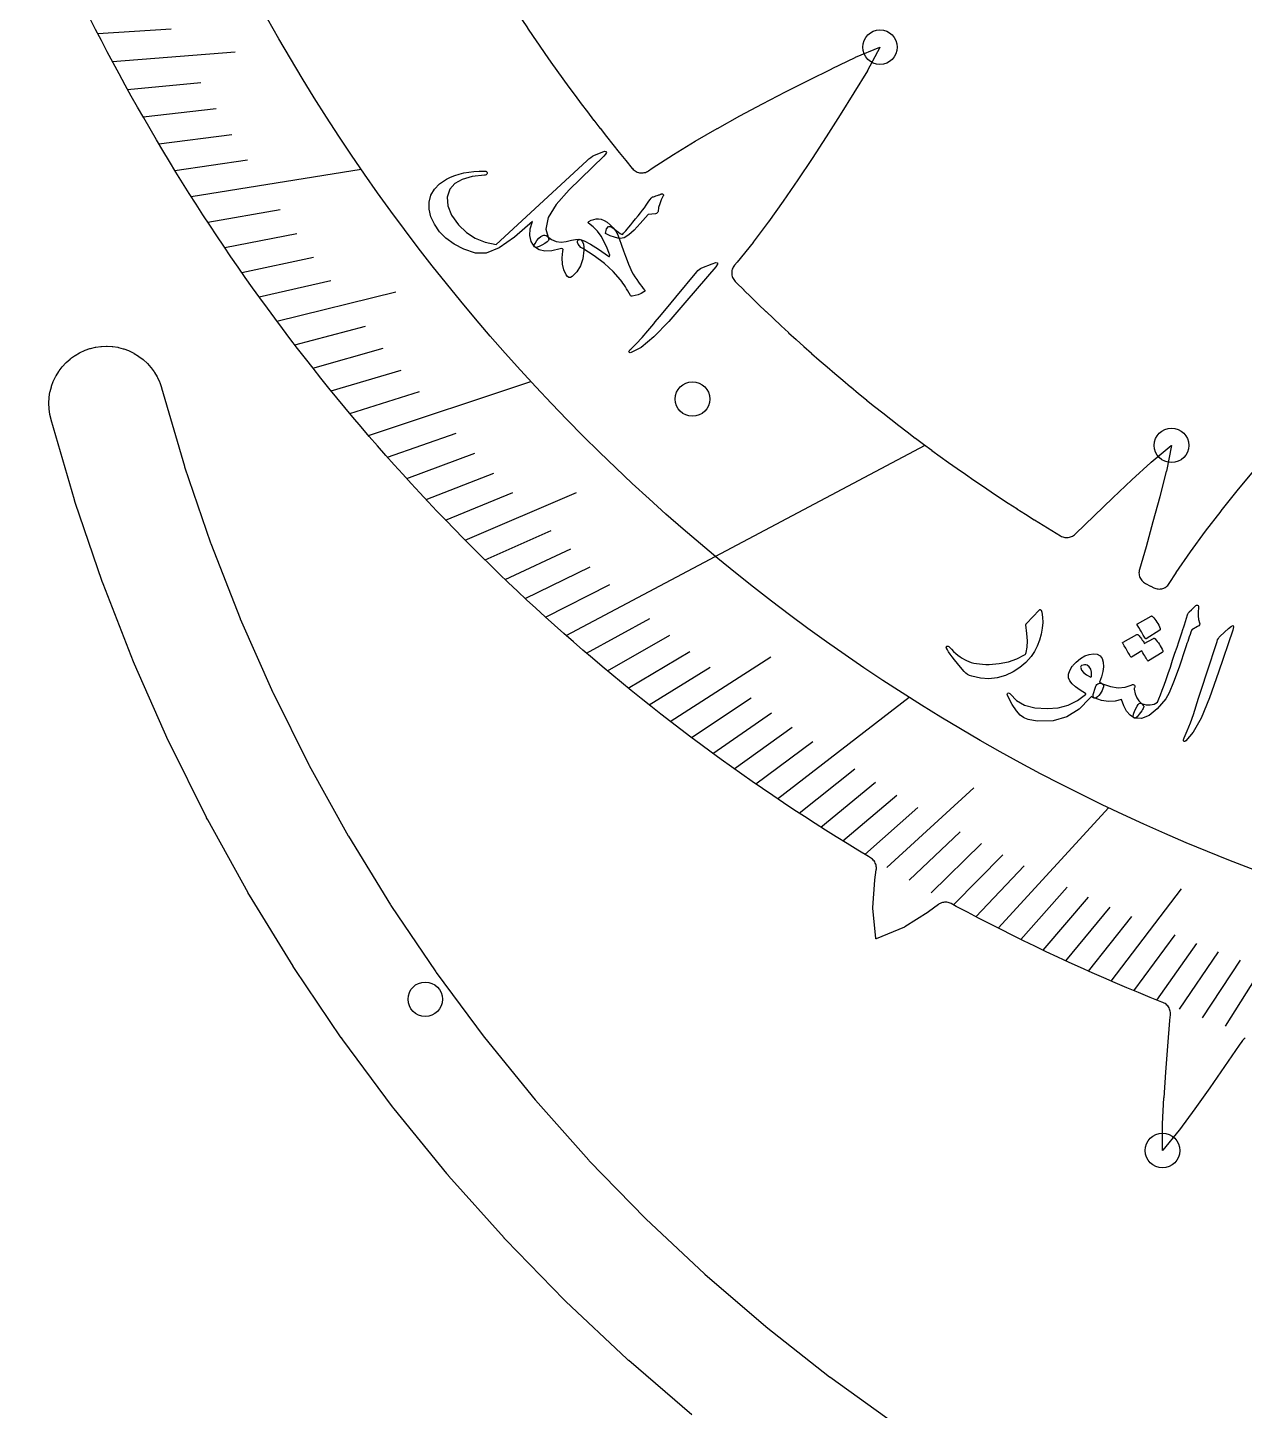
# Model space of a CAD drawing. Header units: millimetres. Extents: x -60 to 60, y -60 to 60.
# Drawn here: x -39.58 to -14.19, y -31.16 to -2.32 of the extents above; entities that cross this region are included whole.
import ezdxf

# ---------------------------------------------------------------- set-up
doc = ezdxf.new("R2010")
doc.units = ezdxf.units.MM
for name, color, linetype in [('CUT_INNER', 6, 'Continuous'), ('ENGRAVE', 7, 'Continuous'), ('ENGRAVE_FINE', 8, 'Continuous'), ('TEXT', 5, 'Continuous')]:
    doc.layers.add(name, color=color, linetype=linetype)

msp = doc.modelspace()

# ---------------------------------------------------------------- linework, layer by layer
at = {"layer": 'CUT_INNER'}
for points in [[(-14.173, -23.3998), (-14.1935, -23.4146), (-14.2124, -23.4314), (-14.2295, -23.45), (-14.2446, -23.4702), (-14.2943, -23.5443), (-14.2951, -23.5454), (-14.6001, -23.9886), (-14.9106, -24.4319), (-15.2248, -24.8738), (-15.2255, -24.8749), (-15.5427, -25.311), (-15.5472, -25.317), (-15.8934, -25.7376), (-15.8969, -25.7414), (-15.8972, -25.7358), (-15.8979, -25.1915), (-15.8977, -25.184), (-15.8661, -24.6457), (-15.866, -24.6443), (-15.8287, -24.1052), (-15.7875, -23.5659), (-15.742, -23.0278), (-15.7418, -23.0263), (-15.7308, -22.9117), (-15.7297, -22.8869), (-15.731, -22.8622), (-15.7347, -22.8377), (-15.7409, -22.8137), (-15.7494, -22.7904), (-15.7602, -22.7681), (-15.7731, -22.7469), (-15.7881, -22.7272), (-15.8049, -22.709), (-15.8235, -22.6926), (-15.8436, -22.6781), (-15.865, -22.6656), (-15.8876, -22.6553), (-15.9119, -22.6457), (-16.1558, -22.5473), (-16.399, -22.4474), (-16.6417, -22.346), (-16.8837, -22.2432), (-17.125, -22.1389), (-17.3658, -22.033), (-17.6058, -21.9257), (-17.8452, -21.817), (-18.084, -21.7068), (-18.322, -21.5951), (-18.5594, -21.4819), (-18.796, -21.3673), (-19.032, -21.2512), (-19.2672, -21.1337), (-19.5018, -21.0148), (-19.7355, -20.8944), (-19.9686, -20.7726), (-20.2009, -20.6494), (-20.3068, -20.5923), (-20.3281, -20.5821), (-20.3502, -20.574), (-20.373, -20.568), (-20.3963, -20.5641), (-20.4198, -20.5625), (-20.4434, -20.5631), (-20.4668, -20.5659), (-20.4899, -20.5709), (-20.5123, -20.5781), (-20.534, -20.5873), (-20.5548, -20.5986), (-20.5743, -20.6117), (-20.78, -20.7643), (-20.7879, -20.7698), (-21.2748, -21.0758), (-21.2793, -21.0784), (-21.2841, -21.0806), (-21.873, -21.3252), (-21.8784, -21.3271), (-21.8793, -21.3214), (-21.9412, -20.6867), (-21.9415, -20.6815), (-21.9413, -20.6763), (-21.901, -20.1027), (-21.8999, -20.0931), (-21.8696, -19.8892), (-21.8672, -19.8648), (-21.8672, -19.8402), (-21.8696, -19.8157), (-21.8744, -19.7915), (-21.8816, -19.768), (-21.891, -19.7453), (-21.9027, -19.7236), (-21.9164, -19.7032), (-21.932, -19.6842), (-21.9494, -19.6668), (-21.9685, -19.6513), (-21.989, -19.6376), (-22.031, -19.6126), (-22.2562, -19.4768), (-22.4804, -19.3395), (-22.7039, -19.2009), (-22.9265, -19.0609), (-23.1482, -18.9195), (-23.3691, -18.7768), (-23.589, -18.6328), (-23.8081, -18.4874), (-24.0263, -18.3406), (-24.2436, -18.1925), (-24.46, -18.0431), (-24.6754, -17.8923), (-24.8899, -17.7403), (-25.1035, -17.5869), (-25.3162, -17.4322), (-25.5279, -17.2762), (-25.7386, -17.1189), (-25.9483, -16.9604), (-26.1571, -16.8005), (-26.3649, -16.6394), (-26.5717, -16.477), (-26.7775, -16.3133), (-26.9823, -16.1484), (-27.1861, -15.9822), (-27.3888, -15.8147), (-27.5906, -15.6461), (-27.7913, -15.4761), (-27.9909, -15.305), (-28.1895, -15.1327), (-28.387, -14.9591), (-28.5835, -14.7843), (-28.7788, -14.6083), (-28.9731, -14.4311), (-29.1663, -14.2528), (-29.3584, -14.0732), (-29.5494, -13.8925), (-29.7393, -13.7106), (-29.9281, -13.5275), (-30.1157, -13.3433), (-30.3023, -13.1579), (-30.4876, -12.9714), (-30.6718, -12.7838), (-30.8549, -12.595), (-31.0368, -12.4052), (-31.2175, -12.2142), (-31.3971, -12.0221), (-31.5755, -11.8289), (-31.7527, -11.6346), (-31.9287, -11.4392), (-32.1034, -11.2428), (-32.277, -11.0452), (-32.4494, -10.8467), (-32.6205, -10.647), (-32.7905, -10.4464), (-32.9591, -10.2446), (-33.1266, -10.0419), (-33.2928, -9.8381), (-33.4577, -9.6333), (-33.6214, -9.4275), (-33.7838, -9.2207), (-33.945, -9.0129), (-34.1048, -8.8042), (-34.2634, -8.5944), (-34.4207, -8.3837), (-34.5767, -8.172), (-34.7314, -7.9594), (-34.8848, -7.7458), (-35.0368, -7.5313), (-35.1876, -7.3158), (-35.337, -7.0995), (-35.4851, -6.8822), (-35.6319, -6.664), (-35.7773, -6.4449), (-35.9214, -6.225), (-36.0641, -6.0041), (-36.2055, -5.7824), (-36.3455, -5.5598), (-36.4841, -5.3364), (-36.6214, -5.1121), (-36.7572, -4.8869), (-36.8917, -4.661), (-37.0248, -4.4342), (-37.1566, -4.2066), (-37.2869, -3.9782), (-37.4158, -3.7491), (-37.5433, -3.5191), (-37.6694, -3.2883), (-37.794, -3.0568), (-37.9173, -2.8245), (-38.0391, -2.5915), (-38.1595, -2.3577), (-38.2784, -2.1232)], [(-29.2654, -2.1514), (-29.1473, -2.3293), (-29.1464, -2.3306), (-29.0272, -2.5078), (-29.0264, -2.509), (-28.9061, -2.6855), (-28.9052, -2.6868), (-28.7839, -2.8625), (-28.783, -2.8637), (-28.6606, -3.0387), (-28.6597, -3.04), (-28.5362, -3.2142), (-28.5353, -3.2155), (-28.4107, -3.3889), (-28.4098, -3.3902), (-28.2842, -3.5629), (-28.2833, -3.5641), (-28.1566, -3.736), (-28.1557, -3.7372), (-28.0279, -3.9084), (-28.027, -3.9096), (-27.8982, -4.08), (-27.8973, -4.0812), (-27.7675, -4.2507), (-27.7665, -4.252), (-27.6357, -4.4207), (-27.6347, -4.4219), (-27.5028, -4.5899), (-27.5019, -4.5911), (-27.3689, -4.7582), (-27.368, -4.7594), (-27.234, -4.9257), (-27.233, -4.9269), (-27.0981, -5.0924), (-27.0971, -5.0936), (-26.9611, -5.2583), (-26.9601, -5.2595), (-26.9573, -5.2628), (-26.9406, -5.281), (-26.9221, -5.2974), (-26.9021, -5.3119), (-26.8807, -5.3243), (-26.8582, -5.3346), (-26.8349, -5.3426), (-26.8108, -5.3483), (-26.7863, -5.3516), (-26.7616, -5.3524), (-26.7369, -5.3508), (-26.7125, -5.3467), (-26.6887, -5.3403), (-26.6656, -5.3316), (-26.6434, -5.3206), (-26.6225, -5.3074), (-26.5474, -5.255), (-26.5439, -5.2527), (-26.104, -4.9669), (-26.1009, -4.965), (-25.6501, -4.6903), (-25.6475, -4.6888), (-25.1875, -4.4235), (-25.1853, -4.4223), (-24.7176, -4.1645), (-24.716, -4.1636), (-24.2422, -3.9118), (-24.2409, -3.9112), (-23.763, -3.6641), (-23.2803, -3.4196), (-22.7949, -3.1779), (-22.7937, -3.1773), (-22.3084, -2.9421), (-22.3016, -2.9391), (-21.7984, -2.7315), (-21.7932, -2.7296), (-21.7955, -2.7347), (-22.0514, -3.215), (-22.0552, -3.2215), (-22.3368, -3.6814), (-22.3375, -3.6826), (-22.6246, -4.1405), (-22.9151, -4.5966), (-23.209, -5.0498), (-23.2098, -5.051), (-23.5068, -5.4978), (-23.5078, -5.4993), (-23.8102, -5.9395), (-23.8116, -5.9415), (-24.1207, -6.3734), (-24.1225, -6.3758), (-24.4401, -6.7975), (-24.4423, -6.8003), (-24.7698, -7.2102), (-24.7724, -7.2134), (-24.8265, -7.2766), (-24.8417, -7.2963), (-24.8548, -7.3173), (-24.8658, -7.3396), (-24.8746, -7.3628), (-24.881, -7.3868), (-24.8849, -7.4113), (-24.8865, -7.436), (-24.8856, -7.4609), (-24.8822, -7.4854), (-24.8764, -7.5096), (-24.8682, -7.533), (-24.8577, -7.5555), (-24.8451, -7.5769), (-24.8304, -7.5969), (-24.8138, -7.6154), (-24.7879, -7.6414), (-24.7868, -7.6425), (-24.6353, -7.7931), (-24.6343, -7.7941), (-24.4819, -7.9438), (-24.4808, -7.9448), (-24.3275, -8.0935), (-24.3264, -8.0946), (-24.1721, -8.2423), (-24.171, -8.2434), (-24.0159, -8.3901), (-24.0148, -8.3912), (-23.8588, -8.537), (-23.8576, -8.5381), (-23.7007, -8.6829), (-23.6996, -8.684), (-23.5418, -8.8279), (-23.5407, -8.8289), (-23.382, -8.9718), (-23.3809, -8.9728), (-23.2213, -9.1148), (-23.2202, -9.1158), (-23.0597, -9.2568), (-23.0586, -9.2578), (-22.8973, -9.3978), (-22.8961, -9.3988), (-22.734, -9.5378), (-22.7328, -9.5388), (-22.5699, -9.6768), (-22.5687, -9.6778), (-22.4049, -9.8148), (-22.4037, -9.8157), (-22.239, -9.9517), (-22.2378, -9.9527), (-22.0723, -10.0877), (-22.0711, -10.0886), (-21.9048, -10.2226), (-21.9036, -10.2235), (-21.7365, -10.3565), (-21.7353, -10.3574), (-21.5673, -10.4893), (-21.5661, -10.4903), (-21.3973, -10.6211), (-21.3961, -10.6221), (-21.2266, -10.7519), (-21.2253, -10.7528), (-21.055, -10.8816), (-21.0538, -10.8826), (-20.8826, -11.0103), (-20.8814, -11.0112), (-20.7095, -11.1379), (-20.7082, -11.1388), (-20.5355, -11.2644), (-20.5343, -11.2653), (-20.3608, -11.3899), (-20.3596, -11.3908), (-20.1854, -11.5143), (-20.1841, -11.5152), (-20.0091, -11.6376), (-20.0079, -11.6385), (-19.8321, -11.7598), (-19.8309, -11.7607), (-19.6544, -11.881), (-19.6531, -11.8819), (-19.4759, -12.001), (-19.4747, -12.0019), (-19.2967, -12.12), (-19.2955, -12.1208), (-19.1168, -12.2378), (-19.1155, -12.2387), (-18.9361, -12.3546), (-18.9349, -12.3554), (-18.7548, -12.4702), (-18.7535, -12.471), (-18.5727, -12.5847), (-18.5714, -12.5856), (-18.3899, -12.6981), (-18.3886, -12.699), (-18.2065, -12.8104), (-18.2052, -12.8112), (-18.0226, -12.9214), (-18.0018, -12.9327), (-17.98, -12.9419), (-17.9574, -12.949), (-17.9343, -12.954), (-17.9108, -12.9568), (-17.8871, -12.9573), (-17.8635, -12.9556), (-17.8402, -12.9516), (-17.8173, -12.9455), (-17.7951, -12.9372), (-17.7738, -12.9269), (-17.7536, -12.9146), (-17.7346, -12.9004), (-17.7171, -12.8846), (-17.7103, -12.8778), (-17.7093, -12.8768), (-17.3236, -12.5016), (-16.9327, -12.1274), (-16.5383, -11.7553), (-16.5374, -11.7544), (-16.1413, -11.3885), (-16.1356, -11.3836), (-15.7144, -11.0388), (-15.7098, -11.0355), (-15.7106, -11.0406), (-15.8161, -11.575), (-15.8178, -11.5823), (-15.9538, -12.1042), (-15.9541, -12.1055), (-16.096, -12.627), (-16.2416, -13.1478), (-16.3784, -13.6222), (-16.384, -13.646), (-16.3872, -13.6702), (-16.3881, -13.6946), (-16.3866, -13.719), (-16.3827, -13.7432), (-16.3765, -13.7668), (-16.368, -13.7898), (-16.3573, -13.8118), (-16.3445, -13.8326), (-16.3297, -13.8521), (-16.3131, -13.87), (-16.2948, -13.8863), (-16.2751, -13.9006), (-16.254, -13.913), (-16.1447, -13.9701), (-16.1433, -13.9708), (-16.0813, -14.0028), (-16.0589, -14.013), (-16.0356, -14.0209), (-16.0116, -14.0265), (-15.9872, -14.0297), (-15.9626, -14.0305), (-15.938, -14.0289), (-15.9137, -14.0248), (-15.89, -14.0184), (-15.8669, -14.0097), (-15.8449, -13.9988), (-15.824, -13.9857), (-15.8045, -13.9707), (-15.7866, -13.9538), (-15.7704, -13.9352), (-15.7562, -13.9152), (-15.6138, -13.6924), (-15.6115, -13.6889), (-15.3143, -13.2565), (-15.3123, -13.2536), (-15.0009, -12.8273), (-14.9991, -12.8249), (-14.6756, -12.4037), (-14.6741, -12.4018), (-14.3406, -11.9847), (-14.3394, -11.9832), (-13.9981, -11.5693)], [(-25.7161, -31.2556), (-27.0356, -30.1216), (-27.0376, -30.1197), (-27.0752, -30.086), (-27.0772, -30.0841), (-28.3451, -28.8927), (-28.3471, -28.8907), (-28.3831, -28.8554), (-28.385, -28.8534), (-29.5988, -27.6069), (-29.6007, -27.6049), (-29.6351, -27.5679), (-29.637, -27.5659), (-30.7943, -26.2668), (-30.7961, -26.2647), (-30.8288, -26.2263), (-30.8306, -26.2241), (-31.9291, -24.8749), (-31.9308, -24.8728), (-31.9618, -24.8329), (-31.9635, -24.8307), (-33.0011, -23.4341), (-33.0027, -23.4319), (-33.0319, -23.3907), (-33.0335, -23.3884), (-34.0081, -21.9472), (-34.0096, -21.9449), (-34.037, -21.9025), (-34.0384, -21.9001), (-34.9482, -20.417), (-34.9496, -20.4147), (-34.975, -20.3711), (-34.9764, -20.3687), (-35.8194, -18.8467), (-35.8207, -18.8443), (-35.8442, -18.7996), (-35.8455, -18.7971), (-36.6202, -17.2393), (-36.6214, -17.2368), (-36.6428, -17.1911), (-36.644, -17.1886), (-37.3488, -15.5979), (-37.3499, -15.5954), (-37.3693, -15.5488), (-37.3704, -15.5462), (-38.004, -13.9258), (-38.0049, -13.9232), (-38.0223, -13.8758), (-38.0232, -13.8732), (-38.5843, -12.2263), (-38.5851, -12.2237), (-38.6004, -12.1756), (-38.6012, -12.1729), (-39.0882, -10.5044), (-39.0897, -10.4984), (-39.115, -10.3929), (-39.1173, -10.3808), (-39.1316, -10.2763), (-39.1327, -10.2641), (-39.1368, -10.1587), (-39.1367, -10.1464), (-39.1304, -10.0411), (-39.129, -10.029), (-39.1125, -9.9248), (-39.1099, -9.9128), (-39.0832, -9.8107), (-39.0796, -9.799), (-39.043, -9.7001), (-39.0382, -9.6888), (-38.9921, -9.5939), (-38.9862, -9.5832), (-38.931, -9.4933), (-38.9241, -9.4832), (-38.8603, -9.3991), (-38.8525, -9.3897), (-38.7808, -9.3123), (-38.772, -9.3037), (-38.6931, -9.2337), (-38.6836, -9.226), (-38.5982, -9.1641), (-38.5879, -9.1574), (-38.4969, -9.1041), (-38.486, -9.0984), (-38.3902, -9.0543), (-38.3788, -9.0498), (-38.2791, -9.0153), (-38.2673, -9.0118), (-38.1647, -8.9873), (-38.1527, -8.985), (-38.0482, -8.9707), (-38.036, -8.9696), (-37.9306, -8.9655), (-37.9183, -8.9656), (-37.813, -8.9719), (-37.8008, -8.9733), (-37.6967, -8.9898), (-37.6847, -8.9924), (-37.5826, -9.0191), (-37.5709, -9.0227), (-37.472, -9.0593), (-37.4607, -9.0641), (-37.3658, -9.1102), (-37.3551, -9.1161), (-37.2652, -9.1713), (-37.255, -9.1782), (-37.171, -9.242), (-37.1616, -9.2498), (-37.0842, -9.3215), (-37.0756, -9.3303), (-37.0056, -9.4092), (-36.9979, -9.4187), (-36.936, -9.5041), (-36.9293, -9.5144), (-36.876, -9.6054), (-36.8703, -9.6163), (-36.8262, -9.7121), (-36.8216, -9.7235), (-36.7862, -9.8261), (-36.7843, -9.8319), (-36.3059, -11.4709), (-36.3026, -11.4815), (-35.7613, -13.0701), (-35.7575, -13.0805), (-35.1464, -14.6435), (-35.1421, -14.6538), (-34.4622, -16.1882), (-34.4575, -16.1982), (-33.7102, -17.7009), (-33.7051, -17.7107), (-32.8919, -19.1788), (-32.8863, -19.1884), (-32.0088, -20.619), (-32.0027, -20.6283), (-31.0626, -22.0185), (-31.0562, -22.0276), (-30.0553, -23.3747), (-30.0485, -23.3835), (-28.9889, -24.6849), (-28.9817, -24.6934), (-27.8654, -25.9465), (-27.8578, -25.9546), (-26.687, -27.157), (-26.6791, -27.1648), (-25.4561, -28.3141), (-25.4479, -28.3215), (-24.1751, -29.4154), (-24.1665, -29.4225), (-22.8465, -30.4588), (-22.8376, -30.4655), (-21.4729, -31.4423)]]:
    msp.add_lwpolyline(points, dxfattribs=at)
at = {"layer": 'ENGRAVE'}
for points in [[(-36.1661, -5.8444), (-32.6185, -5.2711)], [(-32.4645, -10.8292), (-29.0817, -9.7008)], [(-28.3436, -14.9974), (-20.8517, -11.0332)], [(-23.9321, -18.4042), (-21.181, -16.2886)], [(-14.5844, -23.1512), (-10.3062, -16.36)], [(-19.3234, -21.1054), (-17.0182, -18.5876)]]:
    msp.add_lwpolyline(points, dxfattribs=at)
for centre, radius in [((0, 17.1454), 39.5786), ((-21.7925, -2.729), 0.36), ((-25.7055, -10.0684), 0.36), ((-15.7095, -11.0348), 0.36), ((-31.2812, -22.5874), 0.36), ((-15.8972, -25.7422), 0.36)]:
    msp.add_circle(centre, radius, dxfattribs=at)
at = {"layer": 'ENGRAVE_FINE'}
for points in [[(-38.1159, -2.4427), (-36.5828, -2.3445)], [(-37.8076, -3.0315), (-35.25, -2.8264)], [(-37.4923, -3.6115), (-35.9638, -3.4642)], [(-37.1703, -4.1828), (-35.6449, -4.0111)], [(-36.8418, -4.7453), (-35.3199, -4.5493)], [(-36.507, -5.2992), (-34.9891, -5.0789)], [(-35.8193, -6.3811), (-34.3108, -6.1123)], [(-35.4669, -6.9091), (-33.9638, -6.6163)], [(-35.109, -7.4286), (-33.6117, -7.1118)], [(-34.7457, -7.9395), (-33.2547, -7.5988)], [(-34.3774, -8.442), (-31.8983, -7.8333)], [(-34.004, -8.9361), (-32.527, -8.548)], [(-33.6259, -9.4218), (-32.1565, -9.0101)], [(-33.2432, -9.8992), (-31.7819, -9.4641)], [(-32.856, -10.3683), (-31.4033, -9.9099)], [(-32.0688, -11.2819), (-30.6345, -10.7773)], [(-31.6691, -11.7265), (-30.2448, -11.1991)], [(-31.2656, -12.163), (-29.8515, -11.6129)], [(-30.8583, -12.5915), (-29.455, -12.0189)], [(-30.4474, -13.0121), (-28.1229, -12.0186)], [(-30.0331, -13.4247), (-28.6526, -12.8076)], [(-29.6154, -13.8295), (-28.247, -13.1905)], [(-29.1946, -14.2265), (-27.8385, -13.5657)], [(-28.7706, -14.6158), (-27.4274, -13.9334)], [(-27.9137, -15.3714), (-26.5975, -14.6466)], [(-27.4811, -15.7379), (-26.1789, -14.9921)], [(-27.0458, -16.0968), (-25.7581, -15.3304)], [(-26.1676, -16.7924), (-24.0683, -15.4453)], [(-26.6079, -16.4483), (-25.3351, -15.6615)], [(-25.7249, -17.1292), (-24.4829, -16.3022)], [(-25.2799, -17.4587), (-24.0539, -16.612)], [(-24.8327, -17.781), (-23.6231, -16.9149)], [(-24.3834, -18.0962), (-23.1906, -17.2109)], [(-23.4788, -18.7052), (-22.3205, -17.7824)], [(-23.0237, -18.9992), (-21.8832, -18.058)], [(-22.5667, -19.2862), (-21.4444, -18.327)], [(-21.6477, -19.8397), (-19.8373, -18.1805)], [(-22.108, -19.5664), (-21.0042, -18.5894)], [(-21.1858, -20.1062), (-20.1199, -19.0947)], [(-20.7223, -20.366), (-19.676, -19.3376)], [(-20.2574, -20.6191), (-19.2309, -19.5742)], [(-19.7911, -20.8655), (-18.7847, -19.8045)], [(-18.8545, -21.3387), (-17.8892, -20.2462)], [(-18.3843, -21.5655), (-17.44, -20.4578)], [(-16.9669, -22.2074), (-15.4997, -20.2871)], [(-17.913, -21.7859), (-16.9899, -20.6633)], [(-17.4405, -21.9998), (-16.539, -20.8627)], [(-16.4923, -22.4087), (-15.6348, -21.2435)], [(-16.0167, -22.6036), (-15.1815, -21.425)], [(-15.5402, -22.7923), (-14.7276, -21.6006)], [(-15.0627, -22.9748), (-14.273, -21.7703)]]:
    msp.add_lwpolyline(points, dxfattribs=at)
at = {"layer": 'TEXT'}
for points in [[(-28.2776, -5.702), (-28.5511, -6.009), (-28.7139, -6.2844), (-28.7655, -6.5281), (-28.7059, -6.7392), (-28.7122, -6.7612), (-28.7384, -6.7886), (-28.7847, -6.8216), (-28.851, -6.8599), (-28.9049, -6.888), (-28.9477, -6.9029), (-28.9793, -6.9048), (-28.9996, -6.8936), (-29.0686, -6.7804), (-29.0989, -6.6543), (-29.0903, -6.5155), (-29.0428, -6.3644), (-29.4185, -6.695), (-29.7419, -6.9165), (-30.0134, -7.0277), (-30.2333, -7.0281), (-30.4756, -6.9413), (-30.6816, -6.8368), (-30.8511, -6.7153), (-30.9837, -6.5774), (-31.0911, -6.4204), (-31.1628, -6.2647), (-31.1988, -6.1107), (-31.1992, -5.9586), (-31.1635, -5.8157), (-31.0912, -5.6887), (-30.9825, -5.5776), (-30.8378, -5.4821), (-30.7531, -5.4412), (-30.6643, -5.4059), (-30.5713, -5.3762), (-30.4743, -5.352), (-30.373, -5.3335), (-30.2674, -5.3207), (-30.1574, -5.3136), (-30.0431, -5.3122), (-30.0292, -5.3143), (-30.0169, -5.3189), (-30.0064, -5.3259), (-29.9975, -5.3354), (-29.9922, -5.3449), (-29.99, -5.3549), (-29.9909, -5.3654), (-29.9949, -5.3766), (-30.0024, -5.3867), (-30.0136, -5.3942), (-30.0285, -5.3991), (-30.0471, -5.4013), (-30.3054, -5.4297), (-30.5118, -5.487), (-30.6658, -5.5743), (-30.7672, -5.6922), (-30.8243, -5.8609), (-30.8135, -6.0416), (-30.7344, -6.2341), (-30.5868, -6.4374), (-30.4238, -6.5921), (-30.2383, -6.7124), (-30.0308, -6.7978), (-29.8018, -6.8482), (-27.9121, -5.1022), (-27.8666, -5.061), (-27.8264, -5.0281), (-27.7916, -5.0036), (-27.7623, -4.9874), (-27.5425, -4.8997), (-27.5111, -4.908), (-27.5029, -4.928), (-27.518, -4.9597), (-27.5563, -5.0032)], [(-26.4399, -5.8213), (-26.4231, -5.8157), (-26.4079, -5.8106), (-26.3942, -5.8059), (-26.3819, -5.8016), (-26.3714, -5.7979), (-26.3627, -5.795), (-26.3559, -5.7927), (-26.351, -5.7912), (-26.3409, -5.7902), (-26.3321, -5.7914), (-26.3244, -5.7948), (-26.318, -5.8004), (-26.3135, -5.8073), (-26.3116, -5.8149), (-26.3124, -5.823), (-26.3158, -5.8316), (-26.3579, -5.9146), (-26.3899, -5.9962), (-26.4118, -6.0763), (-26.4237, -6.155), (-26.4284, -6.1735), (-26.4389, -6.1876), (-26.4553, -6.1972), (-26.4775, -6.2024), (-26.6334, -6.2194), (-26.7938, -6.4085), (-26.9233, -6.5464), (-27.036, -6.6447), (-27.1322, -6.7032), (-27.2118, -6.7218), (-27.265, -6.7152), (-27.3343, -6.695), (-27.4198, -6.6611), (-27.5215, -6.6132), (-27.4988, -6.5185), (-27.4611, -6.4708), (-27.4085, -6.47), (-27.3411, -6.516), (-27.2955, -6.5556), (-27.2524, -6.5894), (-27.2118, -6.6173), (-27.1737, -6.6394), (-27.1605, -6.6289), (-27.1431, -6.612), (-27.1216, -6.5887), (-27.096, -6.5591), (-27.0658, -6.5232), (-27.0309, -6.4809), (-26.9911, -6.4323), (-26.9465, -6.3774), (-26.8912, -6.31), (-26.8399, -6.2463), (-26.7924, -6.1864), (-26.7488, -6.1303), (-26.7091, -6.0777), (-26.6732, -6.0281), (-26.6412, -5.9817), (-26.6131, -5.9384), (-26.5899, -5.9046), (-26.5695, -5.8792), (-26.5519, -5.8621), (-26.537, -5.8533), (-26.5199, -5.8489), (-26.498, -5.8421), (-26.4713, -5.8329), (-26.4399, -5.8213)], [(-27.8697, -6.368), (-27.8178, -6.3402), (-27.7663, -6.3208), (-27.7153, -6.3095), (-27.6647, -6.3064), (-27.6089, -6.3164), (-27.5498, -6.3411), (-27.4874, -6.3804), (-27.4215, -6.4343), (-27.3886, -6.4662), (-27.3586, -6.4994), (-27.3314, -6.5339), (-27.3071, -6.5696), (-27.2853, -6.6064), (-27.2657, -6.6438), (-27.2482, -6.6819), (-27.2329, -6.7207), (-27.1862, -6.8575), (-27.1436, -6.9795), (-27.1051, -7.0867), (-27.0709, -7.179), (-27.0411, -7.2567), (-27.0155, -7.32), (-26.9944, -7.3688), (-26.9777, -7.4031), (-26.9412, -7.4641), (-26.9048, -7.522), (-26.8685, -7.5769), (-26.8323, -7.6288), (-26.797, -7.6774), (-26.7634, -7.7226), (-26.7316, -7.7643), (-26.7017, -7.8027), (-26.6979, -7.8098), (-26.6996, -7.8173), (-26.7065, -7.8254), (-26.7188, -7.8341), (-26.7771, -7.8664), (-26.8374, -7.8923), (-26.8999, -7.9118), (-26.9645, -7.9248), (-26.9735, -7.9245), (-26.9817, -7.9215), (-26.9891, -7.9159), (-26.9958, -7.9077), (-27.0242, -7.8585), (-27.0519, -7.8117), (-27.0789, -7.7672), (-27.1054, -7.725), (-27.1312, -7.6854), (-27.1564, -7.6489), (-27.1811, -7.6154), (-27.2052, -7.5848), (-27.3596, -7.4097), (-27.5424, -7.2429), (-27.7539, -7.0838), (-27.9943, -6.9318), (-28.0347, -6.9043), (-28.0661, -6.8741), (-28.0886, -6.8413), (-28.1022, -6.8058), (-28.1056, -6.7741), (-28.0979, -6.7526), (-28.0789, -6.7414), (-28.0487, -6.7405), (-27.9625, -6.7685), (-27.836, -6.8365), (-27.6691, -6.9439), (-27.4612, -7.0898), (-27.4519, -7.0946), (-27.4444, -7.0974), (-27.4388, -7.0981), (-27.435, -7.0966), (-27.4319, -7.0677), (-27.4483, -7.0087), (-27.4841, -6.9197), (-27.5389, -6.8006), (-27.6079, -6.6731), (-27.6868, -6.5642), (-27.7759, -6.4739), (-27.8755, -6.4021), (-27.8847, -6.3952), (-27.8868, -6.3872), (-27.8818, -6.3781), (-27.8697, -6.368)], [(-28.0279, -6.7474), (-27.9985, -6.7891), (-27.9791, -6.8393), (-27.9697, -6.8982), (-27.9701, -6.9657), (-27.9938, -7.1416), (-28.0425, -7.2913), (-28.1165, -7.4146), (-28.2162, -7.5112), (-28.2527, -7.53), (-28.286, -7.5302), (-28.3162, -7.5117), (-28.3432, -7.4746), (-28.3914, -7.3715), (-28.4183, -7.2548), (-28.424, -7.1249), (-28.4084, -6.9817), (-28.407, -6.9519), (-28.4167, -6.9339), (-28.4374, -6.9278), (-28.4691, -6.9334), (-28.6394, -6.9792), (-28.7852, -6.9873), (-28.9061, -6.9577), (-29.0021, -6.8906), (-29.0069, -6.8796), (-29.0066, -6.8644), (-29.0013, -6.845), (-28.9908, -6.8214), (-28.9518, -6.7612), (-28.9112, -6.7133), (-28.8689, -6.6778), (-28.825, -6.6546), (-28.8041, -6.6503), (-28.783, -6.6521), (-28.7619, -6.6599), (-28.7406, -6.6738), (-28.6453, -6.743), (-28.5469, -6.7838), (-28.4455, -6.7963), (-28.3412, -6.7806), (-28.2321, -6.753), (-28.1435, -6.7382), (-28.0755, -6.7363), (-28.0279, -6.7474)], [(-25.2929, -7.2475), (-25.2189, -7.2236), (-25.1821, -7.2264), (-25.1826, -7.2558), (-25.2202, -7.3119), (-25.8249, -8.0163), (-26.1957, -8.449), (-26.5119, -8.7741), (-26.7746, -8.9906), (-26.9844, -9.0977), (-27.0065, -9.1014), (-27.0215, -9.1002), (-27.0294, -9.0941), (-27.0301, -9.0832), (-27.0269, -9.0706), (-27.0199, -9.0571), (-27.0092, -9.0428), (-26.9948, -9.0275), (-26.8774, -8.9137), (-26.7582, -8.7875), (-26.6372, -8.6491), (-26.5141, -8.4985), (-26.4812, -8.4598), (-26.3935, -8.3544), (-26.2507, -8.1825), (-26.0525, -7.9441), (-25.6157, -7.4128), (-25.5907, -7.3863), (-25.5653, -7.3645), (-25.5394, -7.3471), (-25.513, -7.3344)], [(-15.3428, -14.5089), (-15.2942, -14.4641), (-15.256, -14.4283), (-15.2282, -14.4016), (-15.2108, -14.3841), (-15.1988, -14.3734), (-15.1869, -14.3673), (-15.1753, -14.3659), (-15.1639, -14.369), (-15.1531, -14.3768), (-15.1463, -14.3879), (-15.1435, -14.4023), (-15.1448, -14.42), (-15.153, -14.5058), (-15.1523, -14.587), (-15.1427, -14.6634), (-15.1242, -14.7351), (-15.12, -14.7572), (-15.1253, -14.7774), (-15.1402, -14.7957), (-15.1647, -14.812), (-15.2868, -14.8835), (-15.3045, -14.9331), (-15.3217, -14.9818), (-15.3385, -15.0297), (-15.3549, -15.0768), (-15.3708, -15.123), (-15.3864, -15.1684), (-15.4015, -15.2129), (-15.4162, -15.2566), (-15.552, -15.6611), (-15.6653, -15.9739), (-15.7569, -16.1946), (-15.8273, -16.3231), (-16.0057, -16.5322), (-16.1749, -16.6687), (-16.3347, -16.7325), (-16.4847, -16.7236), (-16.4881, -16.7219), (-16.4916, -16.7202), (-16.495, -16.7185), (-16.4985, -16.7168), (-16.5097, -16.6877), (-16.5016, -16.6376), (-16.474, -16.5666), (-16.4272, -16.4745), (-16.4072, -16.4417), (-16.3853, -16.4214), (-16.3616, -16.4135), (-16.336, -16.4181), (-16.2407, -16.4431), (-16.1532, -16.4469), (-16.0736, -16.4293), (-16.0019, -16.3906), (-15.9708, -16.3179), (-15.9373, -16.2343), (-15.9014, -16.1398), (-15.8632, -16.0344), (-15.8225, -15.9187), (-15.7794, -15.7932), (-15.7337, -15.6578), (-15.6855, -15.5127), (-15.637, -15.3707), (-15.5936, -15.2429), (-15.5554, -15.1293), (-15.5224, -15.0299), (-15.4943, -14.945), (-15.4707, -14.8747), (-15.4516, -14.819), (-15.437, -14.7778), (-15.3757, -14.5685), (-15.3675, -14.5489), (-15.3592, -14.5324), (-15.351, -14.5191), (-15.3428, -14.5089)], [(-18.4696, -14.4695), (-18.4643, -14.4647), (-18.4594, -14.4613), (-18.4547, -14.4594), (-18.4504, -14.4589), (-18.4409, -14.4634), (-18.4321, -14.4739), (-18.4242, -14.4905), (-18.4172, -14.5132), (-18.3992, -14.6183), (-18.3954, -14.7298), (-18.4057, -14.8477), (-18.4304, -14.972), (-18.4671, -15.0999), (-18.5135, -15.2201), (-18.5696, -15.3326), (-18.6355, -15.4373), (-18.746, -15.5616), (-18.8727, -15.669), (-19.0157, -15.7591), (-19.1753, -15.8319), (-19.3458, -15.8823), (-19.5199, -15.9022), (-19.6972, -15.8916), (-19.8775, -15.8504), (-19.9229, -15.8343), (-19.9647, -15.8121), (-20.0027, -15.7837), (-20.037, -15.7493), (-20.1108, -15.6616), (-20.1766, -15.5814), (-20.2345, -15.5088), (-20.2847, -15.4439), (-20.3269, -15.3869), (-20.361, -15.3379), (-20.3871, -15.2968), (-20.4052, -15.2639), (-20.4079, -15.2554), (-20.4091, -15.248), (-20.4085, -15.2417), (-20.4063, -15.2364), (-20.4018, -15.2306), (-20.3963, -15.2259), (-20.3898, -15.2225), (-20.3823, -15.2203), (-20.3744, -15.22), (-20.3664, -15.2225), (-20.3585, -15.2277), (-20.3506, -15.2358), (-20.3031, -15.286), (-20.2564, -15.332), (-20.2105, -15.3738), (-20.1654, -15.4114), (-20.1207, -15.445), (-20.0759, -15.4749), (-20.0312, -15.5011), (-19.9866, -15.5237), (-19.9401, -15.5431), (-19.8901, -15.5598), (-19.8366, -15.574), (-19.7795, -15.5855), (-19.7188, -15.5942), (-19.6543, -15.5998), (-19.5861, -15.6023), (-19.5142, -15.6017), (-19.3047, -15.586), (-19.1118, -15.5477), (-18.9356, -15.4872), (-18.7759, -15.4046), (-18.7644, -15.3971), (-18.7544, -15.3865), (-18.746, -15.3728), (-18.7391, -15.3561), (-18.7209, -15.2443), (-18.7164, -15.1109), (-18.7252, -14.9559), (-18.747, -14.7795), (-18.7465, -14.7694), (-18.7449, -14.761), (-18.7421, -14.7544), (-18.7382, -14.7496)], [(-16.1362, -14.5954), (-16.13, -14.5932), (-16.123, -14.5936), (-16.1153, -14.5965), (-16.1068, -14.6018), (-16.0812, -14.6304), (-16.0572, -14.6597), (-16.0347, -14.6898), (-16.0139, -14.7206), (-15.9947, -14.7524), (-15.9768, -14.7857), (-15.9603, -14.8203), (-15.9453, -14.8563), (-15.9428, -14.8677), (-15.9434, -14.8772), (-15.9471, -14.8846), (-15.9539, -14.8899), (-16.2398, -15.0675), (-16.2479, -15.0692), (-16.2555, -15.0659), (-16.2626, -15.0575), (-16.2693, -15.0441), (-16.2751, -15.0327), (-16.2846, -15.0153), (-16.2976, -14.9917), (-16.3143, -14.9621), (-16.335, -14.9262), (-16.36, -14.8837), (-16.3893, -14.8348), (-16.4229, -14.7794), (-16.4269, -14.771), (-16.4275, -14.7643), (-16.425, -14.7592), (-16.4191, -14.7559)], [(-16.0876, -15.0594), (-16.0813, -15.0573), (-16.0743, -15.0576), (-16.0665, -15.0604), (-16.0579, -15.0658), (-16.0317, -15.0944), (-16.0071, -15.1237), (-15.9842, -15.1538), (-15.9628, -15.1846), (-15.943, -15.2164), (-15.9246, -15.2497), (-15.9076, -15.2843), (-15.892, -15.3203), (-15.8902, -15.3299), (-15.8916, -15.3384), (-15.896, -15.3459), (-15.9036, -15.3525), (-16.19, -15.5312), (-16.1961, -15.5324), (-16.2025, -15.5292), (-16.2094, -15.5215), (-16.2167, -15.5095), (-16.2214, -15.5014), (-16.2287, -15.4888), (-16.2388, -15.4717), (-16.2515, -15.45), (-16.267, -15.4241), (-16.2854, -15.3941), (-16.3066, -15.36), (-16.3306, -15.3218), (-16.5422, -15.4517), (-16.5503, -15.4534), (-16.558, -15.45), (-16.5653, -15.4415), (-16.572, -15.4281), (-16.5779, -15.4166), (-16.5876, -15.399), (-16.6008, -15.3752), (-16.6178, -15.3454), (-16.6387, -15.3092), (-16.6641, -15.2665), (-16.6939, -15.2172), (-16.728, -15.1613), (-16.7306, -15.1536), (-16.7302, -15.1474), (-16.727, -15.1427), (-16.7209, -15.1395), (-16.4354, -14.9808), (-16.4292, -14.9787), (-16.4221, -14.9791), (-16.4143, -14.9821), (-16.4057, -14.9875), (-16.3873, -15.0079), (-16.3694, -15.0288), (-16.352, -15.0502), (-16.3351, -15.0722), (-16.319, -15.0947), (-16.304, -15.118), (-16.2902, -15.1421), (-16.2775, -15.1668)], [(-14.5209, -14.8528), (-14.4609, -14.8034), (-14.4257, -14.7924), (-14.4153, -14.8199), (-14.4295, -14.8859), (-14.7321, -15.7636), (-14.9172, -16.3025), (-15.0913, -16.7213), (-15.2558, -17.0194), (-15.4113, -17.1963), (-15.4305, -17.2079), (-15.4448, -17.2123), (-15.4544, -17.2095), (-15.4592, -17.1996), (-15.4608, -17.1867), (-15.4592, -17.1717), (-15.4546, -17.1543), (-15.4468, -17.1348), (-15.3797, -16.9858), (-15.3154, -16.8246), (-15.2539, -16.6513), (-15.195, -16.4659), (-15.1787, -16.4178), (-15.136, -16.2875), (-15.0666, -16.075), (-14.9702, -15.7804), (-14.76, -15.1255), (-14.7465, -15.0917), (-14.731, -15.062), (-14.7133, -15.0363), (-14.6935, -15.0148)], [(-17.4107, -16.3038), (-17.6347, -16.5373), (-17.8914, -16.6962), (-18.1809, -16.7797), (-18.5027, -16.7867), (-18.5449, -16.7821), (-18.5859, -16.7762), (-18.6256, -16.7691), (-18.6641, -16.7607), (-18.701, -16.751), (-18.7361, -16.7398), (-18.7693, -16.7273), (-18.8005, -16.7133), (-18.8692, -16.6619), (-18.9468, -16.57), (-19.0329, -16.4377), (-19.127, -16.2649), (-19.1352, -16.2431), (-19.1372, -16.2254), (-19.133, -16.2117), (-19.1227, -16.2021), (-19.1095, -16.1978), (-19.0965, -16.1998), (-19.0838, -16.2082), (-19.0713, -16.2229), (-18.9471, -16.3556), (-18.7773, -16.4509), (-18.5622, -16.5079), (-18.3027, -16.5261), (-18.0734, -16.5065), (-17.8636, -16.4504), (-17.6733, -16.3582), (-17.5025, -16.2303), (-17.5, -16.2239), (-17.4994, -16.2181), (-17.5007, -16.2128), (-17.504, -16.2082), (-17.6176, -16.1398), (-17.71, -16.0736), (-17.7813, -16.0098), (-17.8315, -15.9485), (-17.8591, -15.8806), (-17.8595, -15.8068), (-17.8327, -15.7274), (-17.7789, -15.6423), (-17.7707, -15.6316), (-17.7619, -15.6209), (-17.7526, -15.6103), (-17.7428, -15.5996), (-17.7324, -15.5888), (-17.7212, -15.5776), (-17.7092, -15.5659), (-17.6965, -15.5539), (-17.606, -15.4802), (-17.5162, -15.4271), (-17.427, -15.3944), (-17.3382, -15.3822), (-17.2593, -15.3915), (-17.1995, -15.4237), (-17.1587, -15.4788), (-17.1367, -15.557), (-17.1315, -15.6524), (-17.1426, -15.754), (-17.1702, -15.862), (-17.2144, -15.9762), (-17.2077, -15.9796), (-17.201, -15.9826), (-17.1945, -15.9853), (-17.1881, -15.9877), (-17.1817, -15.9901), (-17.1752, -15.9928), (-17.1686, -15.9959), (-17.1619, -15.9992), (-17.1415, -16.0158), (-17.1312, -16.0395), (-17.1309, -16.0702), (-17.1407, -16.1078), (-17.1567, -16.1466), (-17.1766, -16.1838), (-17.2007, -16.2194), (-17.2288, -16.2535), (-17.257, -16.2817), (-17.2817, -16.2995), (-17.3026, -16.307), (-17.3198, -16.3042), (-17.3847, -16.2705), (-17.3882, -16.2764), (-17.3938, -16.2839), (-17.4012, -16.293), (-17.4107, -16.3038)], [(-17.3774, -15.8441), (-17.3804, -15.7643), (-17.3962, -15.7007), (-17.4247, -15.6533), (-17.466, -15.622), (-17.4968, -15.6147), (-17.5268, -15.613), (-17.5562, -15.6171), (-17.5849, -15.6269), (-17.5963, -15.6342), (-17.6032, -15.6449), (-17.6054, -15.6592), (-17.6031, -15.6771), (-17.5847, -15.7257), (-17.5455, -15.7731), (-17.4856, -15.8191), (-17.4049, -15.8637), (-17.3956, -15.8665), (-17.3879, -15.8641), (-17.3818, -15.8567), (-17.3774, -15.8441)], [(-16.336, -16.4181), (-16.313, -16.4401), (-16.2975, -16.4589), (-16.2895, -16.4746), (-16.289, -16.4871), (-16.2938, -16.5037), (-16.302, -16.5228), (-16.3135, -16.5444), (-16.3284, -16.5687), (-16.3812, -16.644), (-16.4248, -16.6949), (-16.4593, -16.7215), (-16.4847, -16.7236), (-16.5716, -16.6651), (-16.6457, -16.5805), (-16.7066, -16.4701), (-16.7541, -16.3338), (-16.8835, -16.3721), (-17.0217, -16.3796), (-17.1683, -16.3565), (-17.3232, -16.3024), (-17.3372, -16.2912), (-17.3449, -16.2753), (-17.3463, -16.2546), (-17.3415, -16.2292), (-17.2955, -16.0744), (-17.2903, -16.0572), (-17.2802, -16.0409), (-17.2653, -16.0255), (-17.2454, -16.0111), (-17.2264, -16.0019), (-17.2069, -15.9971), (-17.1872, -15.9967), (-17.167, -16.0008), (-16.983, -16.0637), (-16.8191, -16.0899), (-16.6757, -16.0797), (-16.553, -16.0335), (-16.5378, -16.0263), (-16.5226, -16.0234), (-16.5073, -16.0246), (-16.4921, -16.0301), (-16.4797, -16.0386), (-16.473, -16.0491), (-16.472, -16.0614), (-16.4767, -16.0757), (-16.4826, -16.0886), (-16.4868, -16.1002), (-16.4892, -16.1105), (-16.49, -16.1196), (-16.4666, -16.2162), (-16.4331, -16.2982), (-16.3896, -16.3655), (-16.336, -16.4181)]]:
    msp.add_lwpolyline(points, close=True, dxfattribs=at)

doc.saveas('drawing.dxf')
